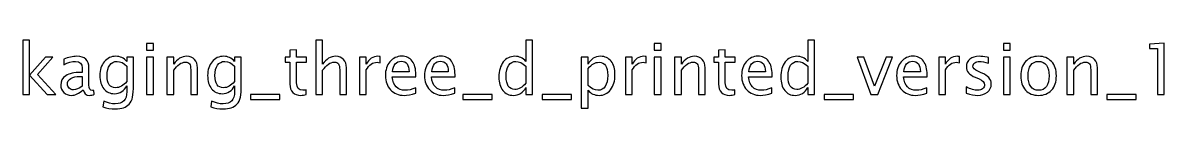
# Model space of a CAD drawing. Header units: centimetres. Extents: x -16 to 15.7, y -11.9 to 14.1.
# Drawn here: x -4.94 to 15.68, y 12.91 to 14.15 of the extents above; entities that cross this region are included whole.
import ezdxf

# ---------------------------------------------------------------- set-up
doc = ezdxf.new("R2010")
doc.units = ezdxf.units.CM
doc.header["$MEASUREMENT"] = 0
doc.layers.add('Layer 1', color=7, linetype='Continuous')

msp = doc.modelspace()

# ---------------------------------------------------------------- linework, layer by layer
at = {"layer": 'Layer 1'}
for points, knots in [([(-4.93597, 13.17044), (-4.93597, 13.17044), (-4.93597, 14.14961), (-4.93597, 14.14961), (-4.93597, 14.14961), (-4.93597, 14.14961), (-4.81405, 14.14961), (-4.81405, 14.14961), (-4.81405, 14.14961), (-4.81405, 14.14961), (-4.81405, 13.51694), (-4.81405, 13.51694), (-4.81405, 13.51694), (-4.81405, 13.51694), (-4.5283, 13.84354), (-4.5283, 13.84354), (-4.5283, 13.84354), (-4.5283, 13.84354), (-4.39664, 13.84354), (-4.39664, 13.84354), (-4.39664, 13.84354), (-4.39664, 13.84354), (-4.66969, 13.52943), (-4.66969, 13.52943), (-4.66969, 13.52943), (-4.66969, 13.52943), (-4.33949, 13.17044), (-4.33949, 13.17044), (-4.33949, 13.17044), (-4.33949, 13.17044), (-4.49655, 13.17044), (-4.49655, 13.17044), (-4.49655, 13.17044), (-4.49655, 13.17044), (-4.81405, 13.51567), (-4.81405, 13.51567), (-4.81405, 13.51567), (-4.81405, 13.51567), (-4.81405, 13.17044), (-4.81405, 13.17044), (-4.81405, 13.17044), (-4.81405, 13.17044), (-4.93597, 13.17044), (-4.93597, 13.17044)], [0, 0, 0, 0, 0.08333333, 0.08333333, 0.08333333, 0.08333333, 0.16666667, 0.16666667, 0.16666667, 0.16666667, 0.25, 0.25, 0.25, 0.25, 0.33333333, 0.33333333, 0.33333333, 0.33333333, 0.41666667, 0.41666667, 0.41666667, 0.41666667, 0.5, 0.5, 0.5, 0.5, 0.58333333, 0.58333333, 0.58333333, 0.58333333, 0.66666667, 0.66666667, 0.66666667, 0.66666667, 0.75, 0.75, 0.75, 0.75, 0.83333333, 0.83333333, 0.83333333, 0.83333333, 1, 1, 1, 1]), ([(-2.70055, 13.96673), (-2.70055, 13.96673), (-2.70055, 14.08865), (-2.70055, 14.08865), (-2.70055, 14.08865), (-2.70055, 14.08865), (-2.57863, 14.08865), (-2.57863, 14.08865), (-2.57863, 14.08865), (-2.57863, 14.08865), (-2.57863, 13.96673), (-2.57863, 13.96673), (-2.57863, 13.96673), (-2.57863, 13.96673), (-2.70055, 13.96673), (-2.70055, 13.96673)], [0, 0, 0, 0, 0.2, 0.2, 0.2, 0.2, 0.4, 0.4, 0.4, 0.4, 0.6, 0.6, 0.6, 0.6, 1, 1, 1, 1]), ([(0.35656, 13.17044), (0.35656, 13.17044), (0.35656, 14.14961), (0.35656, 14.14961), (0.35656, 14.14961), (0.35656, 14.14961), (0.47848, 14.14961), (0.47848, 14.14961), (0.47848, 14.14961), (0.47848, 14.14961), (0.47848, 13.71633), (0.47848, 13.71633), (0.47848, 13.71633), (0.54304, 13.81052), (0.6222, 13.85751), (0.71576, 13.85751), (0.71576, 13.85751), (0.7746, 13.85751), (0.82138, 13.8391), (0.85588, 13.80205), (0.85588, 13.80205), (0.89038, 13.76522), (0.90774, 13.71548), (0.90774, 13.65325), (0.90774, 13.65325), (0.90774, 13.65325), (0.90774, 13.17044), (0.90774, 13.17044), (0.90774, 13.17044), (0.90774, 13.17044), (0.78582, 13.17044), (0.78582, 13.17044), (0.78582, 13.17044), (0.78582, 13.17044), (0.78582, 13.61346), (0.78582, 13.61346), (0.78582, 13.61346), (0.78582, 13.66341), (0.77841, 13.69897), (0.76381, 13.72014), (0.76381, 13.72014), (0.74899, 13.74152), (0.72465, 13.7521), (0.69057, 13.7521), (0.69057, 13.7521), (0.61564, 13.7521), (0.54494, 13.70321), (0.47848, 13.60542), (0.47848, 13.60542), (0.47848, 13.60542), (0.47848, 13.17044), (0.47848, 13.17044), (0.47848, 13.17044), (0.47848, 13.17044), (0.35656, 13.17044), (0.35656, 13.17044)], [0, 0, 0, 0, 0.06666667, 0.06666667, 0.06666667, 0.06666667, 0.13333333, 0.13333333, 0.13333333, 0.13333333, 0.2, 0.2, 0.2, 0.2, 0.26666667, 0.26666667, 0.26666667, 0.26666667, 0.33333333, 0.33333333, 0.33333333, 0.33333333, 0.4, 0.4, 0.4, 0.4, 0.46666667, 0.46666667, 0.46666667, 0.46666667, 0.53333333, 0.53333333, 0.53333333, 0.53333333, 0.6, 0.6, 0.6, 0.6, 0.66666667, 0.66666667, 0.66666667, 0.66666667, 0.73333333, 0.73333333, 0.73333333, 0.73333333, 0.8, 0.8, 0.8, 0.8, 0.86666667, 0.86666667, 0.86666667, 0.86666667, 1, 1, 1, 1]), ([(4.14772, 13.17044), (4.14772, 13.17044), (4.14772, 13.29681), (4.14772, 13.29681), (4.14772, 13.29681), (4.09798, 13.2024), (4.02305, 13.1552), (3.92293, 13.1552), (3.92293, 13.1552), (3.84165, 13.1552), (3.77773, 13.18462), (3.73116, 13.24368), (3.73116, 13.24368), (3.68459, 13.30273), (3.66131, 13.38338), (3.66131, 13.48561), (3.66131, 13.48561), (3.66131, 13.59737), (3.68777, 13.68733), (3.74047, 13.75549), (3.74047, 13.75549), (3.79339, 13.82343), (3.86282, 13.85751), (3.94897, 13.85751), (3.94897, 13.85751), (4.02876, 13.85751), (4.09523, 13.82703), (4.14772, 13.76586), (4.14772, 13.76586), (4.14772, 13.76586), (4.14772, 14.14961), (4.14772, 14.14961), (4.14772, 14.14961), (4.14772, 14.14961), (4.26964, 14.14961), (4.26964, 14.14961), (4.26964, 14.14961), (4.26964, 14.14961), (4.26964, 13.17044), (4.26964, 13.17044), (4.26964, 13.17044), (4.26964, 13.17044), (4.14772, 13.17044), (4.14772, 13.17044)], [0, 0, 0, 0, 0.08333333, 0.08333333, 0.08333333, 0.08333333, 0.16666667, 0.16666667, 0.16666667, 0.16666667, 0.25, 0.25, 0.25, 0.25, 0.33333333, 0.33333333, 0.33333333, 0.33333333, 0.41666667, 0.41666667, 0.41666667, 0.41666667, 0.5, 0.5, 0.5, 0.5, 0.58333333, 0.58333333, 0.58333333, 0.58333333, 0.66666667, 0.66666667, 0.66666667, 0.66666667, 0.75, 0.75, 0.75, 0.75, 0.83333333, 0.83333333, 0.83333333, 0.83333333, 1, 1, 1, 1]), ([(6.46779, 13.96673), (6.46779, 13.96673), (6.46779, 14.08865), (6.46779, 14.08865), (6.46779, 14.08865), (6.46779, 14.08865), (6.58971, 14.08865), (6.58971, 14.08865), (6.58971, 14.08865), (6.58971, 14.08865), (6.58971, 13.96673), (6.58971, 13.96673), (6.58971, 13.96673), (6.58971, 13.96673), (6.46779, 13.96673), (6.46779, 13.96673)], [0, 0, 0, 0, 0.2, 0.2, 0.2, 0.2, 0.4, 0.4, 0.4, 0.4, 0.6, 0.6, 0.6, 0.6, 1, 1, 1, 1]), ([(9.23872, 13.17044), (9.23872, 13.17044), (9.23872, 13.29681), (9.23872, 13.29681), (9.23872, 13.29681), (9.18898, 13.2024), (9.11405, 13.1552), (9.01393, 13.1552), (9.01393, 13.1552), (8.93265, 13.1552), (8.86873, 13.18462), (8.82216, 13.24368), (8.82216, 13.24368), (8.77559, 13.30273), (8.75231, 13.38338), (8.75231, 13.48561), (8.75231, 13.48561), (8.75231, 13.59737), (8.77877, 13.68733), (8.83147, 13.75549), (8.83147, 13.75549), (8.88439, 13.82343), (8.95382, 13.85751), (9.03997, 13.85751), (9.03997, 13.85751), (9.11976, 13.85751), (9.18623, 13.82703), (9.23872, 13.76586), (9.23872, 13.76586), (9.23872, 13.76586), (9.23872, 14.14961), (9.23872, 14.14961), (9.23872, 14.14961), (9.23872, 14.14961), (9.36064, 14.14961), (9.36064, 14.14961), (9.36064, 14.14961), (9.36064, 14.14961), (9.36064, 13.17044), (9.36064, 13.17044), (9.36064, 13.17044), (9.36064, 13.17044), (9.23872, 13.17044), (9.23872, 13.17044)], [0, 0, 0, 0, 0.08333333, 0.08333333, 0.08333333, 0.08333333, 0.16666667, 0.16666667, 0.16666667, 0.16666667, 0.25, 0.25, 0.25, 0.25, 0.33333333, 0.33333333, 0.33333333, 0.33333333, 0.41666667, 0.41666667, 0.41666667, 0.41666667, 0.5, 0.5, 0.5, 0.5, 0.58333333, 0.58333333, 0.58333333, 0.58333333, 0.66666667, 0.66666667, 0.66666667, 0.66666667, 0.75, 0.75, 0.75, 0.75, 0.83333333, 0.83333333, 0.83333333, 0.83333333, 1, 1, 1, 1]), ([(12.77186, 13.96673), (12.77186, 13.96673), (12.77186, 14.08865), (12.77186, 14.08865), (12.77186, 14.08865), (12.77186, 14.08865), (12.89378, 14.08865), (12.89378, 14.08865), (12.89378, 14.08865), (12.89378, 14.08865), (12.89378, 13.96673), (12.89378, 13.96673), (12.89378, 13.96673), (12.89378, 13.96673), (12.77186, 13.96673), (12.77186, 13.96673)], [0, 0, 0, 0, 0.2, 0.2, 0.2, 0.2, 0.4, 0.4, 0.4, 0.4, 0.6, 0.6, 0.6, 0.6, 1, 1, 1, 1]), ([(15.55316, 13.17044), (15.55316, 13.17044), (15.55316, 13.99721), (15.55316, 13.99721), (15.55316, 13.99721), (15.55316, 13.99721), (15.40711, 13.99721), (15.40711, 13.99721), (15.40711, 13.99721), (15.40711, 13.99721), (15.40711, 14.07341), (15.40711, 14.07341), (15.40711, 14.07341), (15.40711, 14.07341), (15.67508, 14.09627), (15.67508, 14.09627), (15.67508, 14.09627), (15.67508, 14.09627), (15.67508, 13.17044), (15.67508, 13.17044), (15.67508, 13.17044), (15.67508, 13.17044), (15.55316, 13.17044), (15.55316, 13.17044)], [0, 0, 0, 0, 0.14285714, 0.14285714, 0.14285714, 0.14285714, 0.28571429, 0.28571429, 0.28571429, 0.28571429, 0.42857143, 0.42857143, 0.42857143, 0.42857143, 0.57142857, 0.57142857, 0.57142857, 0.57142857, 0.71428571, 0.71428571, 0.71428571, 0.71428571, 1, 1, 1, 1]), ([(-3.84673, 13.25617), (-3.91996, 13.18886), (-3.99045, 13.1552), (-4.05818, 13.1552), (-4.05818, 13.1552), (-4.11385, 13.1552), (-4.16021, 13.17256), (-4.19682, 13.20748), (-4.19682, 13.20748), (-4.23365, 13.24241), (-4.25207, 13.28643), (-4.25207, 13.33956), (-4.25207, 13.33956), (-4.25207, 13.41301), (-4.22117, 13.46953), (-4.15936, 13.5089), (-4.15936, 13.5089), (-4.09755, 13.54827), (-4.00886, 13.56795), (-3.89329, 13.56795), (-3.89329, 13.56795), (-3.89329, 13.56795), (-3.86472, 13.56795), (-3.86472, 13.56795), (-3.86472, 13.56795), (-3.86472, 13.56795), (-3.86472, 13.64902), (-3.86472, 13.64902), (-3.86472, 13.64902), (-3.86472, 13.72712), (-3.90536, 13.76607), (-3.98685, 13.76607), (-3.98685, 13.76607), (-4.04993, 13.76607), (-4.11893, 13.74617), (-4.19365, 13.70638), (-4.19365, 13.70638), (-4.19365, 13.70638), (-4.19365, 13.80671), (-4.19365, 13.80671), (-4.19365, 13.80671), (-4.11152, 13.84058), (-4.03405, 13.85751), (-3.96145, 13.85751), (-3.96145, 13.85751), (-3.88673, 13.85751), (-3.83149, 13.84058), (-3.79614, 13.8065), (-3.79614, 13.8065), (-3.76058, 13.77242), (-3.7428, 13.71993), (-3.7428, 13.64902), (-3.7428, 13.64902), (-3.7428, 13.64902), (-3.7428, 13.34485), (-3.7428, 13.34485), (-3.7428, 13.34485), (-3.7428, 13.27522), (-3.72142, 13.24029), (-3.67845, 13.24029), (-3.67845, 13.24029), (-3.67316, 13.24029), (-3.66533, 13.24114), (-3.65496, 13.24283), (-3.65496, 13.24283), (-3.65496, 13.24283), (-3.64628, 13.1751), (-3.64628, 13.1751), (-3.64628, 13.1751), (-3.67401, 13.16176), (-3.70449, 13.1552), (-3.73793, 13.1552), (-3.73793, 13.1552), (-3.79487, 13.1552), (-3.83106, 13.18886), (-3.84673, 13.25617)], [0, 0, 0, 0, 0.05, 0.05, 0.05, 0.05, 0.1, 0.1, 0.1, 0.1, 0.15, 0.15, 0.15, 0.15, 0.2, 0.2, 0.2, 0.2, 0.25, 0.25, 0.25, 0.25, 0.3, 0.3, 0.3, 0.3, 0.35, 0.35, 0.35, 0.35, 0.4, 0.4, 0.4, 0.4, 0.45, 0.45, 0.45, 0.45, 0.5, 0.5, 0.5, 0.5, 0.55, 0.55, 0.55, 0.55, 0.6, 0.6, 0.6, 0.6, 0.65, 0.65, 0.65, 0.65, 0.7, 0.7, 0.7, 0.7, 0.75, 0.75, 0.75, 0.75, 0.8, 0.8, 0.8, 0.8, 0.85, 0.85, 0.85, 0.85, 0.9, 0.9, 0.9, 0.9, 1, 1, 1, 1]), ([(-3.48986, 12.94692), (-3.48986, 12.94692), (-3.47547, 13.05233), (-3.47547, 13.05233), (-3.47547, 13.05233), (-3.40477, 13.01931), (-3.33471, 13.0028), (-3.26549, 13.0028), (-3.26549, 13.0028), (-3.12812, 13.0028), (-3.05933, 13.07561), (-3.05933, 13.22103), (-3.05933, 13.22103), (-3.05933, 13.22103), (-3.05933, 13.32686), (-3.05933, 13.32686), (-3.05933, 13.32686), (-3.0805, 13.2822), (-3.11055, 13.2477), (-3.14971, 13.22293), (-3.14971, 13.22293), (-3.18887, 13.19817), (-3.23247, 13.18568), (-3.28052, 13.18568), (-3.28052, 13.18568), (-3.36201, 13.18568), (-3.42657, 13.21489), (-3.4742, 13.27331), (-3.4742, 13.27331), (-3.52182, 13.33173), (-3.54574, 13.41089), (-3.54574, 13.5108), (-3.54574, 13.5108), (-3.54574, 13.61304), (-3.51865, 13.69643), (-3.46446, 13.76099), (-3.46446, 13.76099), (-3.41006, 13.82534), (-3.34, 13.85751), (-3.25385, 13.85751), (-3.25385, 13.85751), (-3.1785, 13.85751), (-3.11352, 13.82703), (-3.05933, 13.76586), (-3.05933, 13.76586), (-3.05933, 13.76586), (-3.05933, 13.84354), (-3.05933, 13.84354), (-3.05933, 13.84354), (-3.05933, 13.84354), (-2.93741, 13.84354), (-2.93741, 13.84354), (-2.93741, 13.84354), (-2.93741, 13.84354), (-2.93741, 13.35417), (-2.93741, 13.35417), (-2.93741, 13.35417), (-2.93741, 13.24897), (-2.94291, 13.17108), (-2.95392, 13.12049), (-2.95392, 13.12049), (-2.96471, 13.0699), (-2.98546, 13.02841), (-3.01551, 12.99624), (-3.01551, 12.99624), (-3.06885, 12.93972), (-3.15225, 12.91136), (-3.26549, 12.91136), (-3.26549, 12.91136), (-3.34317, 12.91136), (-3.41789, 12.92321), (-3.48986, 12.94692)], [0, 0, 0, 0, 0.05263158, 0.05263158, 0.05263158, 0.05263158, 0.10526316, 0.10526316, 0.10526316, 0.10526316, 0.15789474, 0.15789474, 0.15789474, 0.15789474, 0.21052632, 0.21052632, 0.21052632, 0.21052632, 0.26315789, 0.26315789, 0.26315789, 0.26315789, 0.31578947, 0.31578947, 0.31578947, 0.31578947, 0.36842105, 0.36842105, 0.36842105, 0.36842105, 0.42105263, 0.42105263, 0.42105263, 0.42105263, 0.47368421, 0.47368421, 0.47368421, 0.47368421, 0.52631579, 0.52631579, 0.52631579, 0.52631579, 0.57894737, 0.57894737, 0.57894737, 0.57894737, 0.63157895, 0.63157895, 0.63157895, 0.63157895, 0.68421053, 0.68421053, 0.68421053, 0.68421053, 0.73684211, 0.73684211, 0.73684211, 0.73684211, 0.78947368, 0.78947368, 0.78947368, 0.78947368, 0.84210526, 0.84210526, 0.84210526, 0.84210526, 0.89473684, 0.89473684, 0.89473684, 0.89473684, 1, 1, 1, 1]), ([(-2.70055, 13.17044), (-2.70055, 13.17044), (-2.70055, 13.84354), (-2.70055, 13.84354), (-2.70055, 13.84354), (-2.70055, 13.84354), (-2.57863, 13.84354), (-2.57863, 13.84354), (-2.57863, 13.84354), (-2.57863, 13.84354), (-2.57863, 13.17044), (-2.57863, 13.17044), (-2.57863, 13.17044), (-2.57863, 13.17044), (-2.70055, 13.17044), (-2.70055, 13.17044)], [0, 0, 0, 0, 0.2, 0.2, 0.2, 0.2, 0.4, 0.4, 0.4, 0.4, 0.6, 0.6, 0.6, 0.6, 1, 1, 1, 1]), ([(-2.33352, 13.17044), (-2.33352, 13.17044), (-2.33352, 13.84354), (-2.33352, 13.84354), (-2.33352, 13.84354), (-2.33352, 13.84354), (-2.2116, 13.84354), (-2.2116, 13.84354), (-2.2116, 13.84354), (-2.2116, 13.84354), (-2.2116, 13.71633), (-2.2116, 13.71633), (-2.2116, 13.71633), (-2.14704, 13.81052), (-2.06788, 13.85751), (-1.97432, 13.85751), (-1.97432, 13.85751), (-1.91548, 13.85751), (-1.8687, 13.8391), (-1.8342, 13.80205), (-1.8342, 13.80205), (-1.7997, 13.76522), (-1.78234, 13.71548), (-1.78234, 13.65325), (-1.78234, 13.65325), (-1.78234, 13.65325), (-1.78234, 13.17044), (-1.78234, 13.17044), (-1.78234, 13.17044), (-1.78234, 13.17044), (-1.90426, 13.17044), (-1.90426, 13.17044), (-1.90426, 13.17044), (-1.90426, 13.17044), (-1.90426, 13.61346), (-1.90426, 13.61346), (-1.90426, 13.61346), (-1.90426, 13.66341), (-1.91167, 13.69897), (-1.92627, 13.72014), (-1.92627, 13.72014), (-1.94109, 13.74152), (-1.96543, 13.7521), (-1.99951, 13.7521), (-1.99951, 13.7521), (-2.07444, 13.7521), (-2.14514, 13.70321), (-2.2116, 13.60542), (-2.2116, 13.60542), (-2.2116, 13.60542), (-2.2116, 13.17044), (-2.2116, 13.17044), (-2.2116, 13.17044), (-2.2116, 13.17044), (-2.33352, 13.17044), (-2.33352, 13.17044)], [0, 0, 0, 0, 0.06666667, 0.06666667, 0.06666667, 0.06666667, 0.13333333, 0.13333333, 0.13333333, 0.13333333, 0.2, 0.2, 0.2, 0.2, 0.26666667, 0.26666667, 0.26666667, 0.26666667, 0.33333333, 0.33333333, 0.33333333, 0.33333333, 0.4, 0.4, 0.4, 0.4, 0.46666667, 0.46666667, 0.46666667, 0.46666667, 0.53333333, 0.53333333, 0.53333333, 0.53333333, 0.6, 0.6, 0.6, 0.6, 0.66666667, 0.66666667, 0.66666667, 0.66666667, 0.73333333, 0.73333333, 0.73333333, 0.73333333, 0.8, 0.8, 0.8, 0.8, 0.86666667, 0.86666667, 0.86666667, 0.86666667, 1, 1, 1, 1]), ([(-1.54273, 12.94692), (-1.54273, 12.94692), (-1.52834, 13.05233), (-1.52834, 13.05233), (-1.52834, 13.05233), (-1.45764, 13.01931), (-1.38758, 13.0028), (-1.31836, 13.0028), (-1.31836, 13.0028), (-1.18099, 13.0028), (-1.1122, 13.07561), (-1.1122, 13.22103), (-1.1122, 13.22103), (-1.1122, 13.22103), (-1.1122, 13.32686), (-1.1122, 13.32686), (-1.1122, 13.32686), (-1.13337, 13.2822), (-1.16342, 13.2477), (-1.20258, 13.22293), (-1.20258, 13.22293), (-1.24174, 13.19817), (-1.28534, 13.18568), (-1.33339, 13.18568), (-1.33339, 13.18568), (-1.41488, 13.18568), (-1.47944, 13.21489), (-1.52707, 13.27331), (-1.52707, 13.27331), (-1.57469, 13.33173), (-1.59861, 13.41089), (-1.59861, 13.5108), (-1.59861, 13.5108), (-1.59861, 13.61304), (-1.57152, 13.69643), (-1.51733, 13.76099), (-1.51733, 13.76099), (-1.46293, 13.82534), (-1.39287, 13.85751), (-1.30672, 13.85751), (-1.30672, 13.85751), (-1.23137, 13.85751), (-1.16639, 13.82703), (-1.1122, 13.76586), (-1.1122, 13.76586), (-1.1122, 13.76586), (-1.1122, 13.84354), (-1.1122, 13.84354), (-1.1122, 13.84354), (-1.1122, 13.84354), (-0.99028, 13.84354), (-0.99028, 13.84354), (-0.99028, 13.84354), (-0.99028, 13.84354), (-0.99028, 13.35417), (-0.99028, 13.35417), (-0.99028, 13.35417), (-0.99028, 13.24897), (-0.99578, 13.17108), (-1.00679, 13.12049), (-1.00679, 13.12049), (-1.01758, 13.0699), (-1.03833, 13.02841), (-1.06838, 12.99624), (-1.06838, 12.99624), (-1.12172, 12.93972), (-1.20512, 12.91136), (-1.31836, 12.91136), (-1.31836, 12.91136), (-1.39604, 12.91136), (-1.47076, 12.92321), (-1.54273, 12.94692)], [0, 0, 0, 0, 0.05263158, 0.05263158, 0.05263158, 0.05263158, 0.10526316, 0.10526316, 0.10526316, 0.10526316, 0.15789474, 0.15789474, 0.15789474, 0.15789474, 0.21052632, 0.21052632, 0.21052632, 0.21052632, 0.26315789, 0.26315789, 0.26315789, 0.26315789, 0.31578947, 0.31578947, 0.31578947, 0.31578947, 0.36842105, 0.36842105, 0.36842105, 0.36842105, 0.42105263, 0.42105263, 0.42105263, 0.42105263, 0.47368421, 0.47368421, 0.47368421, 0.47368421, 0.52631579, 0.52631579, 0.52631579, 0.52631579, 0.57894737, 0.57894737, 0.57894737, 0.57894737, 0.63157895, 0.63157895, 0.63157895, 0.63157895, 0.68421053, 0.68421053, 0.68421053, 0.68421053, 0.73684211, 0.73684211, 0.73684211, 0.73684211, 0.78947368, 0.78947368, 0.78947368, 0.78947368, 0.84210526, 0.84210526, 0.84210526, 0.84210526, 0.89473684, 0.89473684, 0.89473684, 0.89473684, 1, 1, 1, 1]), ([(0.18257, 13.17065), (0.14489, 13.16028), (0.11209, 13.1552), (0.08436, 13.1552), (0.08436, 13.1552), (0.02213, 13.1552), (-0.02634, 13.17298), (-0.06106, 13.20854), (-0.06106, 13.20854), (-0.09598, 13.2441), (-0.11334, 13.29342), (-0.11334, 13.35671), (-0.11334, 13.35671), (-0.11334, 13.35671), (-0.11334, 13.7521), (-0.11334, 13.7521), (-0.11334, 13.7521), (-0.11334, 13.7521), (-0.19758, 13.7521), (-0.19758, 13.7521), (-0.19758, 13.7521), (-0.19758, 13.7521), (-0.19758, 13.84354), (-0.19758, 13.84354), (-0.19758, 13.84354), (-0.19758, 13.84354), (-0.11334, 13.84354), (-0.11334, 13.84354), (-0.11334, 13.84354), (-0.11334, 13.84354), (-0.11334, 13.96525), (-0.11334, 13.96525), (-0.11334, 13.96525), (-0.11334, 13.96525), (0.00858, 13.97689), (0.00858, 13.97689), (0.00858, 13.97689), (0.00858, 13.97689), (0.00858, 13.84354), (0.00858, 13.84354), (0.00858, 13.84354), (0.00858, 13.84354), (0.18511, 13.84354), (0.18511, 13.84354), (0.18511, 13.84354), (0.18511, 13.84354), (0.18511, 13.7521), (0.18511, 13.7521), (0.18511, 13.7521), (0.18511, 13.7521), (0.00858, 13.7521), (0.00858, 13.7521), (0.00858, 13.7521), (0.00858, 13.7521), (0.00858, 13.37872), (0.00858, 13.37872), (0.00858, 13.37872), (0.00858, 13.29067), (0.04689, 13.24664), (0.1233, 13.24664), (0.1233, 13.24664), (0.1396, 13.24664), (0.15929, 13.24939), (0.18257, 13.25468), (0.18257, 13.25468), (0.18257, 13.25468), (0.18257, 13.17065), (0.18257, 13.17065)], [0, 0, 0, 0, 0.05555556, 0.05555556, 0.05555556, 0.05555556, 0.11111111, 0.11111111, 0.11111111, 0.11111111, 0.16666667, 0.16666667, 0.16666667, 0.16666667, 0.22222222, 0.22222222, 0.22222222, 0.22222222, 0.27777778, 0.27777778, 0.27777778, 0.27777778, 0.33333333, 0.33333333, 0.33333333, 0.33333333, 0.38888889, 0.38888889, 0.38888889, 0.38888889, 0.44444444, 0.44444444, 0.44444444, 0.44444444, 0.5, 0.5, 0.5, 0.5, 0.55555556, 0.55555556, 0.55555556, 0.55555556, 0.61111111, 0.61111111, 0.61111111, 0.61111111, 0.66666667, 0.66666667, 0.66666667, 0.66666667, 0.72222222, 0.72222222, 0.72222222, 0.72222222, 0.77777778, 0.77777778, 0.77777778, 0.77777778, 0.83333333, 0.83333333, 0.83333333, 0.83333333, 0.88888889, 0.88888889, 0.88888889, 0.88888889, 1, 1, 1, 1]), ([(1.14481, 13.17044), (1.14481, 13.17044), (1.14481, 13.84354), (1.14481, 13.84354), (1.14481, 13.84354), (1.14481, 13.84354), (1.26673, 13.84354), (1.26673, 13.84354), (1.26673, 13.84354), (1.26673, 13.84354), (1.26673, 13.71633), (1.26673, 13.71633), (1.26673, 13.71633), (1.3152, 13.81052), (1.38548, 13.85751), (1.47776, 13.85751), (1.47776, 13.85751), (1.49025, 13.85751), (1.50337, 13.85645), (1.51692, 13.85434), (1.51692, 13.85434), (1.51692, 13.85434), (1.51692, 13.74025), (1.51692, 13.74025), (1.51692, 13.74025), (1.49575, 13.74723), (1.47713, 13.75083), (1.46104, 13.75083), (1.46104, 13.75083), (1.38357, 13.75083), (1.3188, 13.70511), (1.26673, 13.61346), (1.26673, 13.61346), (1.26673, 13.61346), (1.26673, 13.17044), (1.26673, 13.17044), (1.26673, 13.17044), (1.26673, 13.17044), (1.14481, 13.17044), (1.14481, 13.17044)], [0, 0, 0, 0, 0.09090909, 0.09090909, 0.09090909, 0.09090909, 0.18181818, 0.18181818, 0.18181818, 0.18181818, 0.27272727, 0.27272727, 0.27272727, 0.27272727, 0.36363636, 0.36363636, 0.36363636, 0.36363636, 0.45454545, 0.45454545, 0.45454545, 0.45454545, 0.54545455, 0.54545455, 0.54545455, 0.54545455, 0.63636364, 0.63636364, 0.63636364, 0.63636364, 0.72727273, 0.72727273, 0.72727273, 0.72727273, 0.81818182, 0.81818182, 0.81818182, 0.81818182, 1, 1, 1, 1]), ([(2.15848, 13.19203), (2.07657, 13.16748), (2.0065, 13.1552), (1.94808, 13.1552), (1.94808, 13.1552), (1.84839, 13.1552), (1.76732, 13.18822), (1.70488, 13.25405), (1.70488, 13.25405), (1.64244, 13.31988), (1.61111, 13.40518), (1.61111, 13.51017), (1.61111, 13.51017), (1.61111, 13.61198), (1.63863, 13.69559), (1.69387, 13.76099), (1.69387, 13.76099), (1.74912, 13.82618), (1.81981, 13.85878), (1.90596, 13.85878), (1.90596, 13.85878), (1.98745, 13.85878), (2.05053, 13.82978), (2.09498, 13.77179), (2.09498, 13.77179), (2.13943, 13.71379), (2.16166, 13.63166), (2.16166, 13.52519), (2.16166, 13.52519), (2.16166, 13.52519), (2.16102, 13.48794), (2.16102, 13.48794), (2.16102, 13.48794), (2.16102, 13.48794), (1.73557, 13.48794), (1.73557, 13.48794), (1.73557, 13.48794), (1.75335, 13.32707), (1.83188, 13.24664), (1.97094, 13.24664), (1.97094, 13.24664), (2.02196, 13.24664), (2.0844, 13.26103), (2.15848, 13.28982), (2.15848, 13.28982), (2.15848, 13.28982), (2.15848, 13.19203), (2.15848, 13.19203)], [0, 0, 0, 0, 0.07692308, 0.07692308, 0.07692308, 0.07692308, 0.15384615, 0.15384615, 0.15384615, 0.15384615, 0.23076923, 0.23076923, 0.23076923, 0.23076923, 0.30769231, 0.30769231, 0.30769231, 0.30769231, 0.38461538, 0.38461538, 0.38461538, 0.38461538, 0.46153846, 0.46153846, 0.46153846, 0.46153846, 0.53846154, 0.53846154, 0.53846154, 0.53846154, 0.61538462, 0.61538462, 0.61538462, 0.61538462, 0.69230769, 0.69230769, 0.69230769, 0.69230769, 0.76923077, 0.76923077, 0.76923077, 0.76923077, 0.84615385, 0.84615385, 0.84615385, 0.84615385, 1, 1, 1, 1]), ([(2.86608, 13.19203), (2.78417, 13.16748), (2.7141, 13.1552), (2.65568, 13.1552), (2.65568, 13.1552), (2.55599, 13.1552), (2.47492, 13.18822), (2.41248, 13.25405), (2.41248, 13.25405), (2.35004, 13.31988), (2.31871, 13.40518), (2.31871, 13.51017), (2.31871, 13.51017), (2.31871, 13.61198), (2.34623, 13.69559), (2.40147, 13.76099), (2.40147, 13.76099), (2.45672, 13.82618), (2.52741, 13.85878), (2.61356, 13.85878), (2.61356, 13.85878), (2.69505, 13.85878), (2.75813, 13.82978), (2.80258, 13.77179), (2.80258, 13.77179), (2.84703, 13.71379), (2.86926, 13.63166), (2.86926, 13.52519), (2.86926, 13.52519), (2.86926, 13.52519), (2.86862, 13.48794), (2.86862, 13.48794), (2.86862, 13.48794), (2.86862, 13.48794), (2.44317, 13.48794), (2.44317, 13.48794), (2.44317, 13.48794), (2.46095, 13.32707), (2.53948, 13.24664), (2.67854, 13.24664), (2.67854, 13.24664), (2.72956, 13.24664), (2.792, 13.26103), (2.86608, 13.28982), (2.86608, 13.28982), (2.86608, 13.28982), (2.86608, 13.19203), (2.86608, 13.19203)], [0, 0, 0, 0, 0.07692308, 0.07692308, 0.07692308, 0.07692308, 0.15384615, 0.15384615, 0.15384615, 0.15384615, 0.23076923, 0.23076923, 0.23076923, 0.23076923, 0.30769231, 0.30769231, 0.30769231, 0.30769231, 0.38461538, 0.38461538, 0.38461538, 0.38461538, 0.46153846, 0.46153846, 0.46153846, 0.46153846, 0.53846154, 0.53846154, 0.53846154, 0.53846154, 0.61538462, 0.61538462, 0.61538462, 0.61538462, 0.69230769, 0.69230769, 0.69230769, 0.69230769, 0.76923077, 0.76923077, 0.76923077, 0.76923077, 0.84615385, 0.84615385, 0.84615385, 0.84615385, 1, 1, 1, 1]), ([(5.1489, 12.92533), (5.1489, 12.92533), (5.1489, 13.84354), (5.1489, 13.84354), (5.1489, 13.84354), (5.1489, 13.84354), (5.27082, 13.84354), (5.27082, 13.84354), (5.27082, 13.84354), (5.27082, 13.84354), (5.27082, 13.71633), (5.27082, 13.71633), (5.27082, 13.71633), (5.32077, 13.81052), (5.39592, 13.85751), (5.49603, 13.85751), (5.49603, 13.85751), (5.5771, 13.85751), (5.64081, 13.82809), (5.68738, 13.76903), (5.68738, 13.76903), (5.73395, 13.70998), (5.75723, 13.62933), (5.75723, 13.5271), (5.75723, 13.5271), (5.75723, 13.41576), (5.73077, 13.3258), (5.67807, 13.25765), (5.67807, 13.25765), (5.62536, 13.18928), (5.55594, 13.1552), (5.47, 13.1552), (5.47, 13.1552), (5.3902, 13.1552), (5.32374, 13.18568), (5.27082, 13.24685), (5.27082, 13.24685), (5.27082, 13.24685), (5.27082, 12.92533), (5.27082, 12.92533), (5.27082, 12.92533), (5.27082, 12.92533), (5.1489, 12.92533), (5.1489, 12.92533)], [0, 0, 0, 0, 0.08333333, 0.08333333, 0.08333333, 0.08333333, 0.16666667, 0.16666667, 0.16666667, 0.16666667, 0.25, 0.25, 0.25, 0.25, 0.33333333, 0.33333333, 0.33333333, 0.33333333, 0.41666667, 0.41666667, 0.41666667, 0.41666667, 0.5, 0.5, 0.5, 0.5, 0.58333333, 0.58333333, 0.58333333, 0.58333333, 0.66666667, 0.66666667, 0.66666667, 0.66666667, 0.75, 0.75, 0.75, 0.75, 0.83333333, 0.83333333, 0.83333333, 0.83333333, 1, 1, 1, 1]), ([(5.94815, 13.17044), (5.94815, 13.17044), (5.94815, 13.84354), (5.94815, 13.84354), (5.94815, 13.84354), (5.94815, 13.84354), (6.07007, 13.84354), (6.07007, 13.84354), (6.07007, 13.84354), (6.07007, 13.84354), (6.07007, 13.71633), (6.07007, 13.71633), (6.07007, 13.71633), (6.11854, 13.81052), (6.18882, 13.85751), (6.2811, 13.85751), (6.2811, 13.85751), (6.29359, 13.85751), (6.30671, 13.85645), (6.32026, 13.85434), (6.32026, 13.85434), (6.32026, 13.85434), (6.32026, 13.74025), (6.32026, 13.74025), (6.32026, 13.74025), (6.29909, 13.74723), (6.28047, 13.75083), (6.26438, 13.75083), (6.26438, 13.75083), (6.18691, 13.75083), (6.12214, 13.70511), (6.07007, 13.61346), (6.07007, 13.61346), (6.07007, 13.61346), (6.07007, 13.17044), (6.07007, 13.17044), (6.07007, 13.17044), (6.07007, 13.17044), (5.94815, 13.17044), (5.94815, 13.17044)], [0, 0, 0, 0, 0.09090909, 0.09090909, 0.09090909, 0.09090909, 0.18181818, 0.18181818, 0.18181818, 0.18181818, 0.27272727, 0.27272727, 0.27272727, 0.27272727, 0.36363636, 0.36363636, 0.36363636, 0.36363636, 0.45454545, 0.45454545, 0.45454545, 0.45454545, 0.54545455, 0.54545455, 0.54545455, 0.54545455, 0.63636364, 0.63636364, 0.63636364, 0.63636364, 0.72727273, 0.72727273, 0.72727273, 0.72727273, 0.81818182, 0.81818182, 0.81818182, 0.81818182, 1, 1, 1, 1]), ([(6.46779, 13.17044), (6.46779, 13.17044), (6.46779, 13.84354), (6.46779, 13.84354), (6.46779, 13.84354), (6.46779, 13.84354), (6.58971, 13.84354), (6.58971, 13.84354), (6.58971, 13.84354), (6.58971, 13.84354), (6.58971, 13.17044), (6.58971, 13.17044), (6.58971, 13.17044), (6.58971, 13.17044), (6.46779, 13.17044), (6.46779, 13.17044)], [0, 0, 0, 0, 0.2, 0.2, 0.2, 0.2, 0.4, 0.4, 0.4, 0.4, 0.6, 0.6, 0.6, 0.6, 1, 1, 1, 1]), ([(6.83482, 13.17044), (6.83482, 13.17044), (6.83482, 13.84354), (6.83482, 13.84354), (6.83482, 13.84354), (6.83482, 13.84354), (6.95674, 13.84354), (6.95674, 13.84354), (6.95674, 13.84354), (6.95674, 13.84354), (6.95674, 13.71633), (6.95674, 13.71633), (6.95674, 13.71633), (7.0213, 13.81052), (7.10046, 13.85751), (7.19402, 13.85751), (7.19402, 13.85751), (7.25286, 13.85751), (7.29964, 13.8391), (7.33414, 13.80205), (7.33414, 13.80205), (7.36864, 13.76522), (7.386, 13.71548), (7.386, 13.65325), (7.386, 13.65325), (7.386, 13.65325), (7.386, 13.17044), (7.386, 13.17044), (7.386, 13.17044), (7.386, 13.17044), (7.26408, 13.17044), (7.26408, 13.17044), (7.26408, 13.17044), (7.26408, 13.17044), (7.26408, 13.61346), (7.26408, 13.61346), (7.26408, 13.61346), (7.26408, 13.66341), (7.25667, 13.69897), (7.24207, 13.72014), (7.24207, 13.72014), (7.22725, 13.74152), (7.20291, 13.7521), (7.16883, 13.7521), (7.16883, 13.7521), (7.0939, 13.7521), (7.0232, 13.70321), (6.95674, 13.60542), (6.95674, 13.60542), (6.95674, 13.60542), (6.95674, 13.17044), (6.95674, 13.17044), (6.95674, 13.17044), (6.95674, 13.17044), (6.83482, 13.17044), (6.83482, 13.17044)], [0, 0, 0, 0, 0.06666667, 0.06666667, 0.06666667, 0.06666667, 0.13333333, 0.13333333, 0.13333333, 0.13333333, 0.2, 0.2, 0.2, 0.2, 0.26666667, 0.26666667, 0.26666667, 0.26666667, 0.33333333, 0.33333333, 0.33333333, 0.33333333, 0.4, 0.4, 0.4, 0.4, 0.46666667, 0.46666667, 0.46666667, 0.46666667, 0.53333333, 0.53333333, 0.53333333, 0.53333333, 0.6, 0.6, 0.6, 0.6, 0.66666667, 0.66666667, 0.66666667, 0.66666667, 0.73333333, 0.73333333, 0.73333333, 0.73333333, 0.8, 0.8, 0.8, 0.8, 0.86666667, 0.86666667, 0.86666667, 0.86666667, 1, 1, 1, 1]), ([(7.92406, 13.17065), (7.88638, 13.16028), (7.85358, 13.1552), (7.82585, 13.1552), (7.82585, 13.1552), (7.76362, 13.1552), (7.71515, 13.17298), (7.68043, 13.20854), (7.68043, 13.20854), (7.64551, 13.2441), (7.62815, 13.29342), (7.62815, 13.35671), (7.62815, 13.35671), (7.62815, 13.35671), (7.62815, 13.7521), (7.62815, 13.7521), (7.62815, 13.7521), (7.62815, 13.7521), (7.54391, 13.7521), (7.54391, 13.7521), (7.54391, 13.7521), (7.54391, 13.7521), (7.54391, 13.84354), (7.54391, 13.84354), (7.54391, 13.84354), (7.54391, 13.84354), (7.62815, 13.84354), (7.62815, 13.84354), (7.62815, 13.84354), (7.62815, 13.84354), (7.62815, 13.96525), (7.62815, 13.96525), (7.62815, 13.96525), (7.62815, 13.96525), (7.75007, 13.97689), (7.75007, 13.97689), (7.75007, 13.97689), (7.75007, 13.97689), (7.75007, 13.84354), (7.75007, 13.84354), (7.75007, 13.84354), (7.75007, 13.84354), (7.9266, 13.84354), (7.9266, 13.84354), (7.9266, 13.84354), (7.9266, 13.84354), (7.9266, 13.7521), (7.9266, 13.7521), (7.9266, 13.7521), (7.9266, 13.7521), (7.75007, 13.7521), (7.75007, 13.7521), (7.75007, 13.7521), (7.75007, 13.7521), (7.75007, 13.37872), (7.75007, 13.37872), (7.75007, 13.37872), (7.75007, 13.29067), (7.78838, 13.24664), (7.86479, 13.24664), (7.86479, 13.24664), (7.88109, 13.24664), (7.90078, 13.24939), (7.92406, 13.25468), (7.92406, 13.25468), (7.92406, 13.25468), (7.92406, 13.17065), (7.92406, 13.17065)], [0, 0, 0, 0, 0.05555556, 0.05555556, 0.05555556, 0.05555556, 0.11111111, 0.11111111, 0.11111111, 0.11111111, 0.16666667, 0.16666667, 0.16666667, 0.16666667, 0.22222222, 0.22222222, 0.22222222, 0.22222222, 0.27777778, 0.27777778, 0.27777778, 0.27777778, 0.33333333, 0.33333333, 0.33333333, 0.33333333, 0.38888889, 0.38888889, 0.38888889, 0.38888889, 0.44444444, 0.44444444, 0.44444444, 0.44444444, 0.5, 0.5, 0.5, 0.5, 0.55555556, 0.55555556, 0.55555556, 0.55555556, 0.61111111, 0.61111111, 0.61111111, 0.61111111, 0.66666667, 0.66666667, 0.66666667, 0.66666667, 0.72222222, 0.72222222, 0.72222222, 0.72222222, 0.77777778, 0.77777778, 0.77777778, 0.77777778, 0.83333333, 0.83333333, 0.83333333, 0.83333333, 0.88888889, 0.88888889, 0.88888889, 0.88888889, 1, 1, 1, 1]), ([(8.59208, 13.19203), (8.51017, 13.16748), (8.4401, 13.1552), (8.38168, 13.1552), (8.38168, 13.1552), (8.28199, 13.1552), (8.20092, 13.18822), (8.13848, 13.25405), (8.13848, 13.25405), (8.07604, 13.31988), (8.04471, 13.40518), (8.04471, 13.51017), (8.04471, 13.51017), (8.04471, 13.61198), (8.07223, 13.69559), (8.12747, 13.76099), (8.12747, 13.76099), (8.18272, 13.82618), (8.25341, 13.85878), (8.33956, 13.85878), (8.33956, 13.85878), (8.42105, 13.85878), (8.48413, 13.82978), (8.52858, 13.77179), (8.52858, 13.77179), (8.57303, 13.71379), (8.59526, 13.63166), (8.59526, 13.52519), (8.59526, 13.52519), (8.59526, 13.52519), (8.59462, 13.48794), (8.59462, 13.48794), (8.59462, 13.48794), (8.59462, 13.48794), (8.16917, 13.48794), (8.16917, 13.48794), (8.16917, 13.48794), (8.18695, 13.32707), (8.26548, 13.24664), (8.40454, 13.24664), (8.40454, 13.24664), (8.45556, 13.24664), (8.518, 13.26103), (8.59208, 13.28982), (8.59208, 13.28982), (8.59208, 13.28982), (8.59208, 13.19203), (8.59208, 13.19203)], [0, 0, 0, 0, 0.07692308, 0.07692308, 0.07692308, 0.07692308, 0.15384615, 0.15384615, 0.15384615, 0.15384615, 0.23076923, 0.23076923, 0.23076923, 0.23076923, 0.30769231, 0.30769231, 0.30769231, 0.30769231, 0.38461538, 0.38461538, 0.38461538, 0.38461538, 0.46153846, 0.46153846, 0.46153846, 0.46153846, 0.53846154, 0.53846154, 0.53846154, 0.53846154, 0.61538462, 0.61538462, 0.61538462, 0.61538462, 0.69230769, 0.69230769, 0.69230769, 0.69230769, 0.76923077, 0.76923077, 0.76923077, 0.76923077, 0.84615385, 0.84615385, 0.84615385, 0.84615385, 1, 1, 1, 1]), ([(10.38002, 13.17044), (10.38002, 13.17044), (10.12941, 13.84354), (10.12941, 13.84354), (10.12941, 13.84354), (10.12941, 13.84354), (10.25133, 13.84354), (10.25133, 13.84354), (10.25133, 13.84354), (10.25133, 13.84354), (10.4467, 13.32051), (10.4467, 13.32051), (10.4467, 13.32051), (10.4467, 13.32051), (10.6535, 13.84354), (10.6535, 13.84354), (10.6535, 13.84354), (10.6535, 13.84354), (10.76822, 13.84354), (10.76822, 13.84354), (10.76822, 13.84354), (10.76822, 13.84354), (10.50216, 13.17044), (10.50216, 13.17044), (10.50216, 13.17044), (10.50216, 13.17044), (10.38002, 13.17044), (10.38002, 13.17044)], [0, 0, 0, 0, 0.125, 0.125, 0.125, 0.125, 0.25, 0.25, 0.25, 0.25, 0.375, 0.375, 0.375, 0.375, 0.5, 0.5, 0.5, 0.5, 0.625, 0.625, 0.625, 0.625, 0.75, 0.75, 0.75, 0.75, 1, 1, 1, 1]), ([(11.39116, 13.19203), (11.30925, 13.16748), (11.23918, 13.1552), (11.18076, 13.1552), (11.18076, 13.1552), (11.08107, 13.1552), (11, 13.18822), (10.93756, 13.25405), (10.93756, 13.25405), (10.87512, 13.31988), (10.84379, 13.40518), (10.84379, 13.51017), (10.84379, 13.51017), (10.84379, 13.61198), (10.87131, 13.69559), (10.92655, 13.76099), (10.92655, 13.76099), (10.9818, 13.82618), (11.05249, 13.85878), (11.13864, 13.85878), (11.13864, 13.85878), (11.22013, 13.85878), (11.28321, 13.82978), (11.32766, 13.77179), (11.32766, 13.77179), (11.37211, 13.71379), (11.39434, 13.63166), (11.39434, 13.52519), (11.39434, 13.52519), (11.39434, 13.52519), (11.3937, 13.48794), (11.3937, 13.48794), (11.3937, 13.48794), (11.3937, 13.48794), (10.96825, 13.48794), (10.96825, 13.48794), (10.96825, 13.48794), (10.98603, 13.32707), (11.06456, 13.24664), (11.20362, 13.24664), (11.20362, 13.24664), (11.25464, 13.24664), (11.31708, 13.26103), (11.39116, 13.28982), (11.39116, 13.28982), (11.39116, 13.28982), (11.39116, 13.19203), (11.39116, 13.19203)], [0, 0, 0, 0, 0.07692308, 0.07692308, 0.07692308, 0.07692308, 0.15384615, 0.15384615, 0.15384615, 0.15384615, 0.23076923, 0.23076923, 0.23076923, 0.23076923, 0.30769231, 0.30769231, 0.30769231, 0.30769231, 0.38461538, 0.38461538, 0.38461538, 0.38461538, 0.46153846, 0.46153846, 0.46153846, 0.46153846, 0.53846154, 0.53846154, 0.53846154, 0.53846154, 0.61538462, 0.61538462, 0.61538462, 0.61538462, 0.69230769, 0.69230769, 0.69230769, 0.69230769, 0.76923077, 0.76923077, 0.76923077, 0.76923077, 0.84615385, 0.84615385, 0.84615385, 0.84615385, 1, 1, 1, 1]), ([(11.60473, 13.17044), (11.60473, 13.17044), (11.60473, 13.84354), (11.60473, 13.84354), (11.60473, 13.84354), (11.60473, 13.84354), (11.72665, 13.84354), (11.72665, 13.84354), (11.72665, 13.84354), (11.72665, 13.84354), (11.72665, 13.71633), (11.72665, 13.71633), (11.72665, 13.71633), (11.77512, 13.81052), (11.8454, 13.85751), (11.93768, 13.85751), (11.93768, 13.85751), (11.95017, 13.85751), (11.96329, 13.85645), (11.97684, 13.85434), (11.97684, 13.85434), (11.97684, 13.85434), (11.97684, 13.74025), (11.97684, 13.74025), (11.97684, 13.74025), (11.95567, 13.74723), (11.93705, 13.75083), (11.92096, 13.75083), (11.92096, 13.75083), (11.84349, 13.75083), (11.77872, 13.70511), (11.72665, 13.61346), (11.72665, 13.61346), (11.72665, 13.61346), (11.72665, 13.17044), (11.72665, 13.17044), (11.72665, 13.17044), (11.72665, 13.17044), (11.60473, 13.17044), (11.60473, 13.17044)], [0, 0, 0, 0, 0.09090909, 0.09090909, 0.09090909, 0.09090909, 0.18181818, 0.18181818, 0.18181818, 0.18181818, 0.27272727, 0.27272727, 0.27272727, 0.27272727, 0.36363636, 0.36363636, 0.36363636, 0.36363636, 0.45454545, 0.45454545, 0.45454545, 0.45454545, 0.54545455, 0.54545455, 0.54545455, 0.54545455, 0.63636364, 0.63636364, 0.63636364, 0.63636364, 0.72727273, 0.72727273, 0.72727273, 0.72727273, 0.81818182, 0.81818182, 0.81818182, 0.81818182, 1, 1, 1, 1]), ([(12.10024, 13.19457), (12.10024, 13.19457), (12.10024, 13.30633), (12.10024, 13.30633), (12.10024, 13.30633), (12.18004, 13.26654), (12.24925, 13.24664), (12.30831, 13.24664), (12.30831, 13.24664), (12.34345, 13.24664), (12.37266, 13.25617), (12.39573, 13.27522), (12.39573, 13.27522), (12.4188, 13.29405), (12.43044, 13.31776), (12.43044, 13.34634), (12.43044, 13.34634), (12.43044, 13.38803), (12.39806, 13.42254), (12.33329, 13.44984), (12.33329, 13.44984), (12.33329, 13.44984), (12.26195, 13.48011), (12.26195, 13.48011), (12.26195, 13.48011), (12.15676, 13.52371), (12.10405, 13.58679), (12.10405, 13.6687), (12.10405, 13.6687), (12.10405, 13.72734), (12.12479, 13.77348), (12.16628, 13.80713), (12.16628, 13.80713), (12.20777, 13.84079), (12.26471, 13.85751), (12.33688, 13.85751), (12.33688, 13.85751), (12.37435, 13.85751), (12.42092, 13.85243), (12.47616, 13.84206), (12.47616, 13.84206), (12.47616, 13.84206), (12.50156, 13.83719), (12.50156, 13.83719), (12.50156, 13.83719), (12.50156, 13.83719), (12.50156, 13.73559), (12.50156, 13.73559), (12.50156, 13.73559), (12.43362, 13.75591), (12.37943, 13.76607), (12.339, 13.76607), (12.339, 13.76607), (12.30344, 13.76607), (12.27529, 13.75824), (12.25391, 13.74279), (12.25391, 13.74279), (12.23274, 13.72734), (12.22216, 13.70659), (12.22216, 13.68056), (12.22216, 13.68056), (12.22216, 13.64394), (12.25179, 13.61282), (12.31127, 13.58764), (12.31127, 13.58764), (12.31127, 13.58764), (12.3699, 13.56287), (12.3699, 13.56287), (12.3699, 13.56287), (12.43637, 13.53493), (12.48336, 13.5053), (12.51087, 13.47418), (12.51087, 13.47418), (12.5386, 13.44307), (12.55236, 13.40412), (12.55236, 13.35755), (12.55236, 13.35755), (12.55236, 13.2985), (12.52908, 13.25003), (12.4823, 13.21214), (12.4823, 13.21214), (12.43573, 13.17425), (12.37604, 13.1552), (12.30344, 13.1552), (12.30344, 13.1552), (12.24756, 13.1552), (12.18004, 13.16832), (12.10024, 13.19457)], [0, 0, 0, 0, 0.04347826, 0.04347826, 0.04347826, 0.04347826, 0.08695652, 0.08695652, 0.08695652, 0.08695652, 0.13043478, 0.13043478, 0.13043478, 0.13043478, 0.17391304, 0.17391304, 0.17391304, 0.17391304, 0.2173913, 0.2173913, 0.2173913, 0.2173913, 0.26086957, 0.26086957, 0.26086957, 0.26086957, 0.30434783, 0.30434783, 0.30434783, 0.30434783, 0.34782609, 0.34782609, 0.34782609, 0.34782609, 0.39130435, 0.39130435, 0.39130435, 0.39130435, 0.43478261, 0.43478261, 0.43478261, 0.43478261, 0.47826087, 0.47826087, 0.47826087, 0.47826087, 0.52173913, 0.52173913, 0.52173913, 0.52173913, 0.56521739, 0.56521739, 0.56521739, 0.56521739, 0.60869565, 0.60869565, 0.60869565, 0.60869565, 0.65217391, 0.65217391, 0.65217391, 0.65217391, 0.69565217, 0.69565217, 0.69565217, 0.69565217, 0.73913043, 0.73913043, 0.73913043, 0.73913043, 0.7826087, 0.7826087, 0.7826087, 0.7826087, 0.82608696, 0.82608696, 0.82608696, 0.82608696, 0.86956522, 0.86956522, 0.86956522, 0.86956522, 0.91304348, 0.91304348, 0.91304348, 0.91304348, 1, 1, 1, 1]), ([(12.77186, 13.17044), (12.77186, 13.17044), (12.77186, 13.84354), (12.77186, 13.84354), (12.77186, 13.84354), (12.77186, 13.84354), (12.89378, 13.84354), (12.89378, 13.84354), (12.89378, 13.84354), (12.89378, 13.84354), (12.89378, 13.17044), (12.89378, 13.17044), (12.89378, 13.17044), (12.89378, 13.17044), (12.77186, 13.17044), (12.77186, 13.17044)], [0, 0, 0, 0, 0.2, 0.2, 0.2, 0.2, 0.4, 0.4, 0.4, 0.4, 0.6, 0.6, 0.6, 0.6, 1, 1, 1, 1]), ([(13.40686, 13.1552), (13.30801, 13.1552), (13.2297, 13.18674), (13.17212, 13.24982), (13.17212, 13.24982), (13.11434, 13.31289), (13.08555, 13.39862), (13.08555, 13.50678), (13.08555, 13.50678), (13.08555, 13.61473), (13.11434, 13.70024), (13.17212, 13.76311), (13.17212, 13.76311), (13.2297, 13.82597), (13.30801, 13.85751), (13.40686, 13.85751), (13.40686, 13.85751), (13.50571, 13.85751), (13.58403, 13.82597), (13.6416, 13.76311), (13.6416, 13.76311), (13.69938, 13.70024), (13.72817, 13.61473), (13.72817, 13.50678), (13.72817, 13.50678), (13.72817, 13.39862), (13.69938, 13.31289), (13.6416, 13.24982), (13.6416, 13.24982), (13.58403, 13.18674), (13.50571, 13.1552), (13.40686, 13.1552)], [0, 0, 0, 0, 0.11111111, 0.11111111, 0.11111111, 0.11111111, 0.22222222, 0.22222222, 0.22222222, 0.22222222, 0.33333333, 0.33333333, 0.33333333, 0.33333333, 0.44444444, 0.44444444, 0.44444444, 0.44444444, 0.55555556, 0.55555556, 0.55555556, 0.55555556, 0.66666667, 0.66666667, 0.66666667, 0.66666667, 0.77777778, 0.77777778, 0.77777778, 0.77777778, 1, 1, 1, 1]), ([(13.91909, 13.17044), (13.91909, 13.17044), (13.91909, 13.84354), (13.91909, 13.84354), (13.91909, 13.84354), (13.91909, 13.84354), (14.04101, 13.84354), (14.04101, 13.84354), (14.04101, 13.84354), (14.04101, 13.84354), (14.04101, 13.71633), (14.04101, 13.71633), (14.04101, 13.71633), (14.10557, 13.81052), (14.18473, 13.85751), (14.27829, 13.85751), (14.27829, 13.85751), (14.33713, 13.85751), (14.38391, 13.8391), (14.41841, 13.80205), (14.41841, 13.80205), (14.45291, 13.76522), (14.47027, 13.71548), (14.47027, 13.65325), (14.47027, 13.65325), (14.47027, 13.65325), (14.47027, 13.17044), (14.47027, 13.17044), (14.47027, 13.17044), (14.47027, 13.17044), (14.34835, 13.17044), (14.34835, 13.17044), (14.34835, 13.17044), (14.34835, 13.17044), (14.34835, 13.61346), (14.34835, 13.61346), (14.34835, 13.61346), (14.34835, 13.66341), (14.34094, 13.69897), (14.32634, 13.72014), (14.32634, 13.72014), (14.31152, 13.74152), (14.28718, 13.7521), (14.2531, 13.7521), (14.2531, 13.7521), (14.17817, 13.7521), (14.10747, 13.70321), (14.04101, 13.60542), (14.04101, 13.60542), (14.04101, 13.60542), (14.04101, 13.17044), (14.04101, 13.17044), (14.04101, 13.17044), (14.04101, 13.17044), (13.91909, 13.17044), (13.91909, 13.17044)], [0, 0, 0, 0, 0.06666667, 0.06666667, 0.06666667, 0.06666667, 0.13333333, 0.13333333, 0.13333333, 0.13333333, 0.2, 0.2, 0.2, 0.2, 0.26666667, 0.26666667, 0.26666667, 0.26666667, 0.33333333, 0.33333333, 0.33333333, 0.33333333, 0.4, 0.4, 0.4, 0.4, 0.46666667, 0.46666667, 0.46666667, 0.46666667, 0.53333333, 0.53333333, 0.53333333, 0.53333333, 0.6, 0.6, 0.6, 0.6, 0.66666667, 0.66666667, 0.66666667, 0.66666667, 0.73333333, 0.73333333, 0.73333333, 0.73333333, 0.8, 0.8, 0.8, 0.8, 0.86666667, 0.86666667, 0.86666667, 0.86666667, 1, 1, 1, 1]), ([(-3.05933, 13.40327), (-3.05933, 13.40327), (-3.05933, 13.68246), (-3.05933, 13.68246), (-3.05933, 13.68246), (-3.11309, 13.73813), (-3.17172, 13.76607), (-3.23501, 13.76607), (-3.23501, 13.76607), (-3.29132, 13.76607), (-3.33534, 13.74363), (-3.36709, 13.69855), (-3.36709, 13.69855), (-3.39905, 13.65368), (-3.41493, 13.59123), (-3.41493, 13.51165), (-3.41493, 13.51165), (-3.41493, 13.36539), (-3.36307, 13.29236), (-3.25914, 13.29236), (-3.25914, 13.29236), (-3.18845, 13.29236), (-3.12177, 13.3294), (-3.05933, 13.40327)], [0, 0, 0, 0, 0.14285714, 0.14285714, 0.14285714, 0.14285714, 0.28571429, 0.28571429, 0.28571429, 0.28571429, 0.42857143, 0.42857143, 0.42857143, 0.42857143, 0.57142857, 0.57142857, 0.57142857, 0.57142857, 0.71428571, 0.71428571, 0.71428571, 0.71428571, 1, 1, 1, 1]), ([(-1.1122, 13.40327), (-1.1122, 13.40327), (-1.1122, 13.68246), (-1.1122, 13.68246), (-1.1122, 13.68246), (-1.16596, 13.73813), (-1.22459, 13.76607), (-1.28788, 13.76607), (-1.28788, 13.76607), (-1.34419, 13.76607), (-1.38821, 13.74363), (-1.41996, 13.69855), (-1.41996, 13.69855), (-1.45192, 13.65368), (-1.4678, 13.59123), (-1.4678, 13.51165), (-1.4678, 13.51165), (-1.4678, 13.36539), (-1.41594, 13.29236), (-1.31201, 13.29236), (-1.31201, 13.29236), (-1.24132, 13.29236), (-1.17464, 13.3294), (-1.1122, 13.40327)], [0, 0, 0, 0, 0.14285714, 0.14285714, 0.14285714, 0.14285714, 0.28571429, 0.28571429, 0.28571429, 0.28571429, 0.42857143, 0.42857143, 0.42857143, 0.42857143, 0.57142857, 0.57142857, 0.57142857, 0.57142857, 0.71428571, 0.71428571, 0.71428571, 0.71428571, 1, 1, 1, 1]), ([(1.74192, 13.57938), (1.74192, 13.57938), (2.0391, 13.57938), (2.0391, 13.57938), (2.0391, 13.57938), (2.0391, 13.70469), (1.99232, 13.76734), (1.89898, 13.76734), (1.89898, 13.76734), (1.805, 13.76734), (1.75272, 13.70469), (1.74192, 13.57938)], [0, 0, 0, 0, 0.25, 0.25, 0.25, 0.25, 0.5, 0.5, 0.5, 0.5, 1, 1, 1, 1]), ([(2.44952, 13.57938), (2.44952, 13.57938), (2.7467, 13.57938), (2.7467, 13.57938), (2.7467, 13.57938), (2.7467, 13.70469), (2.69992, 13.76734), (2.60658, 13.76734), (2.60658, 13.76734), (2.5126, 13.76734), (2.46032, 13.70469), (2.44952, 13.57938)], [0, 0, 0, 0, 0.25, 0.25, 0.25, 0.25, 0.5, 0.5, 0.5, 0.5, 1, 1, 1, 1]), ([(4.14772, 13.68246), (4.08443, 13.73813), (4.02453, 13.76607), (3.9678, 13.76607), (3.9678, 13.76607), (3.91192, 13.76607), (3.86874, 13.74279), (3.83805, 13.69601), (3.83805, 13.69601), (3.80736, 13.64944), (3.79212, 13.5834), (3.79212, 13.49789), (3.79212, 13.49789), (3.79212, 13.34062), (3.84419, 13.26188), (3.94854, 13.26188), (3.94854, 13.26188), (4.01628, 13.26188), (4.08274, 13.29892), (4.14772, 13.37279), (4.14772, 13.37279), (4.14772, 13.37279), (4.14772, 13.68246), (4.14772, 13.68246)], [0, 0, 0, 0, 0.14285714, 0.14285714, 0.14285714, 0.14285714, 0.28571429, 0.28571429, 0.28571429, 0.28571429, 0.42857143, 0.42857143, 0.42857143, 0.42857143, 0.57142857, 0.57142857, 0.57142857, 0.57142857, 0.71428571, 0.71428571, 0.71428571, 0.71428571, 1, 1, 1, 1]), ([(5.27082, 13.33088), (5.33369, 13.27479), (5.39359, 13.24664), (5.45053, 13.24664), (5.45053, 13.24664), (5.50662, 13.24664), (5.55001, 13.27014), (5.58049, 13.31691), (5.58049, 13.31691), (5.61118, 13.36369), (5.62642, 13.42952), (5.62642, 13.51461), (5.62642, 13.51461), (5.62642, 13.67209), (5.57435, 13.75083), (5.47021, 13.75083), (5.47021, 13.75083), (5.40205, 13.75083), (5.33559, 13.714), (5.27082, 13.64013), (5.27082, 13.64013), (5.27082, 13.64013), (5.27082, 13.33088), (5.27082, 13.33088)], [0, 0, 0, 0, 0.14285714, 0.14285714, 0.14285714, 0.14285714, 0.28571429, 0.28571429, 0.28571429, 0.28571429, 0.42857143, 0.42857143, 0.42857143, 0.42857143, 0.57142857, 0.57142857, 0.57142857, 0.57142857, 0.71428571, 0.71428571, 0.71428571, 0.71428571, 1, 1, 1, 1]), ([(8.17552, 13.57938), (8.17552, 13.57938), (8.4727, 13.57938), (8.4727, 13.57938), (8.4727, 13.57938), (8.4727, 13.70469), (8.42592, 13.76734), (8.33258, 13.76734), (8.33258, 13.76734), (8.2386, 13.76734), (8.18632, 13.70469), (8.17552, 13.57938)], [0, 0, 0, 0, 0.25, 0.25, 0.25, 0.25, 0.5, 0.5, 0.5, 0.5, 1, 1, 1, 1]), ([(9.23872, 13.68246), (9.17543, 13.73813), (9.11553, 13.76607), (9.0588, 13.76607), (9.0588, 13.76607), (9.00292, 13.76607), (8.95974, 13.74279), (8.92905, 13.69601), (8.92905, 13.69601), (8.89836, 13.64944), (8.88312, 13.5834), (8.88312, 13.49789), (8.88312, 13.49789), (8.88312, 13.34062), (8.93519, 13.26188), (9.03954, 13.26188), (9.03954, 13.26188), (9.10728, 13.26188), (9.17374, 13.29892), (9.23872, 13.37279), (9.23872, 13.37279), (9.23872, 13.37279), (9.23872, 13.68246), (9.23872, 13.68246)], [0, 0, 0, 0, 0.14285714, 0.14285714, 0.14285714, 0.14285714, 0.28571429, 0.28571429, 0.28571429, 0.28571429, 0.42857143, 0.42857143, 0.42857143, 0.42857143, 0.57142857, 0.57142857, 0.57142857, 0.57142857, 0.71428571, 0.71428571, 0.71428571, 0.71428571, 1, 1, 1, 1]), ([(10.9746, 13.57938), (10.9746, 13.57938), (11.27178, 13.57938), (11.27178, 13.57938), (11.27178, 13.57938), (11.27178, 13.70469), (11.225, 13.76734), (11.13166, 13.76734), (11.13166, 13.76734), (11.03768, 13.76734), (10.9854, 13.70469), (10.9746, 13.57938)], [0, 0, 0, 0, 0.25, 0.25, 0.25, 0.25, 0.5, 0.5, 0.5, 0.5, 1, 1, 1, 1]), ([(13.40665, 13.24664), (13.46697, 13.24664), (13.51396, 13.26929), (13.54741, 13.3148), (13.54741, 13.3148), (13.58064, 13.36009), (13.59736, 13.42423), (13.59736, 13.50678), (13.59736, 13.50678), (13.59736, 13.58912), (13.58064, 13.65304), (13.54741, 13.69834), (13.54741, 13.69834), (13.51396, 13.74342), (13.46697, 13.76607), (13.40665, 13.76607), (13.40665, 13.76607), (13.34611, 13.76607), (13.29912, 13.74342), (13.2661, 13.69834), (13.2661, 13.69834), (13.23287, 13.65304), (13.21636, 13.58912), (13.21636, 13.50678), (13.21636, 13.50678), (13.21636, 13.42423), (13.23287, 13.36009), (13.2661, 13.3148), (13.2661, 13.3148), (13.29912, 13.26929), (13.34611, 13.24664), (13.40665, 13.24664)], [0, 0, 0, 0, 0.11111111, 0.11111111, 0.11111111, 0.11111111, 0.22222222, 0.22222222, 0.22222222, 0.22222222, 0.33333333, 0.33333333, 0.33333333, 0.33333333, 0.44444444, 0.44444444, 0.44444444, 0.44444444, 0.55555556, 0.55555556, 0.55555556, 0.55555556, 0.66666667, 0.66666667, 0.66666667, 0.66666667, 0.77777778, 0.77777778, 0.77777778, 0.77777778, 1, 1, 1, 1]), ([(-3.86472, 13.32263), (-3.86472, 13.32263), (-3.86472, 13.49556), (-3.86472, 13.49556), (-3.86472, 13.49556), (-3.86472, 13.49556), (-3.90388, 13.49683), (-3.90388, 13.49683), (-3.90388, 13.49683), (-3.97161, 13.49683), (-4.02622, 13.48434), (-4.06792, 13.45937), (-4.06792, 13.45937), (-4.10941, 13.43418), (-4.13015, 13.40095), (-4.13015, 13.35946), (-4.13015, 13.35946), (-4.13015, 13.33046), (-4.11978, 13.30591), (-4.09925, 13.2858), (-4.09925, 13.2858), (-4.0785, 13.26569), (-4.05331, 13.25553), (-4.02347, 13.25553), (-4.02347, 13.25553), (-3.97267, 13.25553), (-3.91975, 13.27797), (-3.86472, 13.32263)], [0, 0, 0, 0, 0.125, 0.125, 0.125, 0.125, 0.25, 0.25, 0.25, 0.25, 0.375, 0.375, 0.375, 0.375, 0.5, 0.5, 0.5, 0.5, 0.625, 0.625, 0.625, 0.625, 0.75, 0.75, 0.75, 0.75, 1, 1, 1, 1]), ([(-0.822, 13.079), (-0.822, 13.079), (-0.822, 13.17044), (-0.822, 13.17044), (-0.822, 13.17044), (-0.822, 13.17044), (-0.29368, 13.17044), (-0.29368, 13.17044), (-0.29368, 13.17044), (-0.29368, 13.17044), (-0.29368, 13.079), (-0.29368, 13.079), (-0.29368, 13.079), (-0.29368, 13.079), (-0.822, 13.079), (-0.822, 13.079)], [0, 0, 0, 0, 0.2, 0.2, 0.2, 0.2, 0.4, 0.4, 0.4, 0.4, 0.6, 0.6, 0.6, 0.6, 1, 1, 1, 1]), ([(3.01107, 13.079), (3.01107, 13.079), (3.01107, 13.17044), (3.01107, 13.17044), (3.01107, 13.17044), (3.01107, 13.17044), (3.53939, 13.17044), (3.53939, 13.17044), (3.53939, 13.17044), (3.53939, 13.17044), (3.53939, 13.079), (3.53939, 13.079), (3.53939, 13.079), (3.53939, 13.079), (3.01107, 13.079), (3.01107, 13.079)], [0, 0, 0, 0, 0.2, 0.2, 0.2, 0.2, 0.4, 0.4, 0.4, 0.4, 0.6, 0.6, 0.6, 0.6, 1, 1, 1, 1]), ([(4.44532, 13.079), (4.44532, 13.079), (4.44532, 13.17044), (4.44532, 13.17044), (4.44532, 13.17044), (4.44532, 13.17044), (4.97364, 13.17044), (4.97364, 13.17044), (4.97364, 13.17044), (4.97364, 13.17044), (4.97364, 13.079), (4.97364, 13.079), (4.97364, 13.079), (4.97364, 13.079), (4.44532, 13.079), (4.44532, 13.079)], [0, 0, 0, 0, 0.2, 0.2, 0.2, 0.2, 0.4, 0.4, 0.4, 0.4, 0.6, 0.6, 0.6, 0.6, 1, 1, 1, 1]), ([(9.53632, 13.079), (9.53632, 13.079), (9.53632, 13.17044), (9.53632, 13.17044), (9.53632, 13.17044), (9.53632, 13.17044), (10.06464, 13.17044), (10.06464, 13.17044), (10.06464, 13.17044), (10.06464, 13.17044), (10.06464, 13.079), (10.06464, 13.079), (10.06464, 13.079), (10.06464, 13.079), (9.53632, 13.079), (9.53632, 13.079)], [0, 0, 0, 0, 0.2, 0.2, 0.2, 0.2, 0.4, 0.4, 0.4, 0.4, 0.6, 0.6, 0.6, 0.6, 1, 1, 1, 1]), ([(14.63876, 13.079), (14.63876, 13.079), (14.63876, 13.17044), (14.63876, 13.17044), (14.63876, 13.17044), (14.63876, 13.17044), (15.16708, 13.17044), (15.16708, 13.17044), (15.16708, 13.17044), (15.16708, 13.17044), (15.16708, 13.079), (15.16708, 13.079), (15.16708, 13.079), (15.16708, 13.079), (14.63876, 13.079), (14.63876, 13.079)], [0, 0, 0, 0, 0.2, 0.2, 0.2, 0.2, 0.4, 0.4, 0.4, 0.4, 0.6, 0.6, 0.6, 0.6, 1, 1, 1, 1])]:
    msp.add_open_spline(points, degree=3, knots=knots, dxfattribs=at)

doc.saveas('drawing.dxf')
